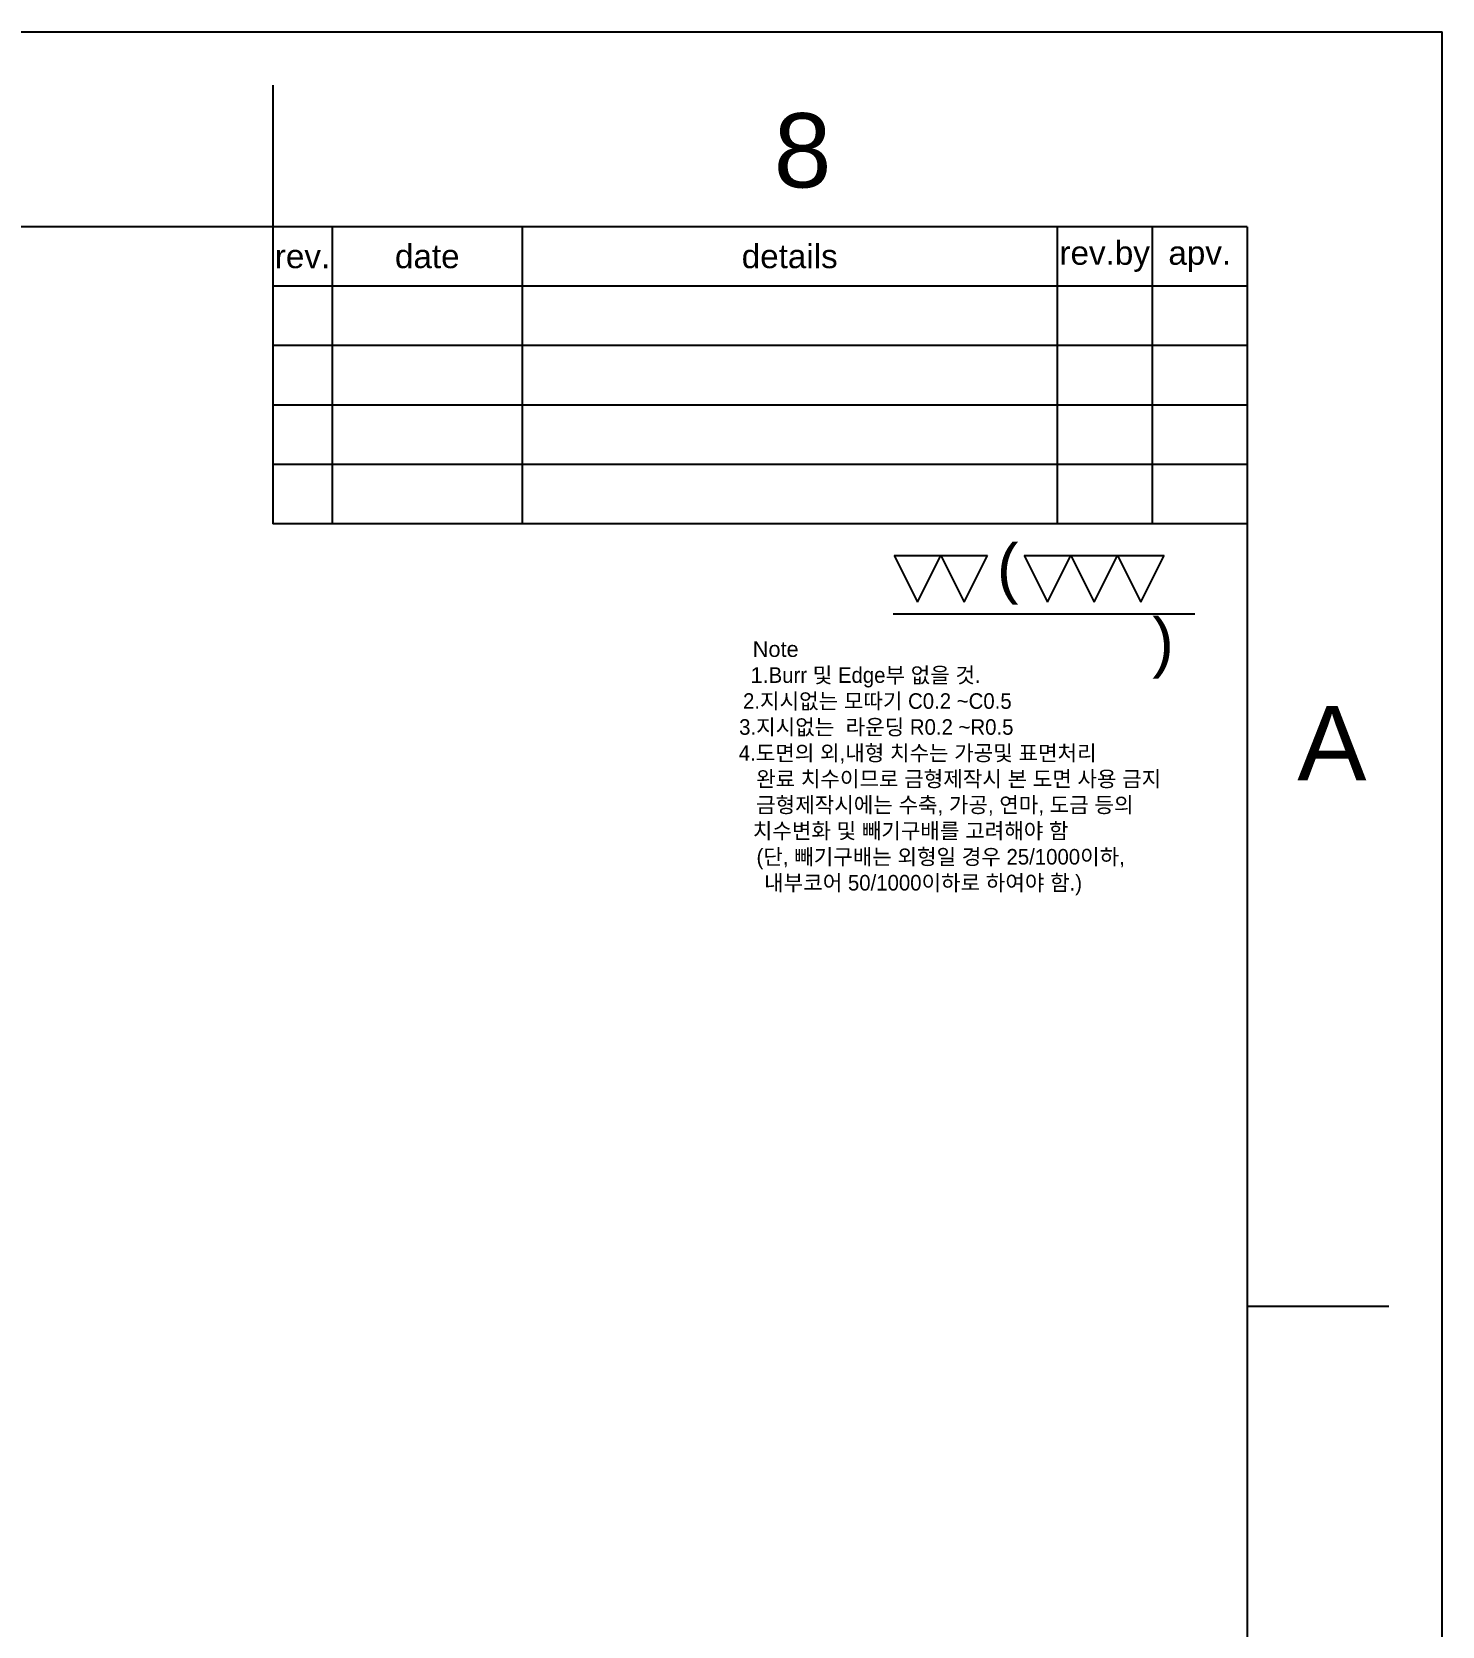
# Model space of a CAD drawing. Header units: millimetres. Extents: x 4257 to 5098, y 860 to 1455.
# Drawn here: x 4952.7 to 5097.7, y 1290.9 to 1454.7 of the extents above; entities that cross this region are included whole.
import ezdxf

# ---------------------------------------------------------------- set-up
doc = ezdxf.new("R2010")
doc.units = ezdxf.units.MM
doc.layers.add('FORM', color=7, linetype='Continuous')
doc.layers.add('TEXT', color=2, linetype='Continuous')
doc.styles.get("Standard").update_dxf_attribs({"font": 'arial.ttf'})

msp = doc.modelspace()

# ---------------------------------------------------------------- linework, layer by layer
at = {"layer": 'FORM', "color": 7, "linetype": 'Continuous'}
for p, q in [((4256.66, 1454.7), (5097.66, 1454.7)), ((5097.66, 859.99), (5097.66, 1454.7)), ((4977.52, 1434.67), (4977.52, 1449.23)), ((5077.63, 1434.67), (4276.68, 1434.67)), ((5077.64, 1323.74), (5092.19, 1323.74))]:
    msp.add_line(p, q, dxfattribs=at)
at = {"layer": 'FORM'}
for p, q in [((4977.49, 1434.67), (4977.49, 1404.14)), ((4983.59, 1434.67), (4983.59, 1404.14)), ((5003.13, 1434.67), (5003.13, 1404.14)), ((5058.09, 1434.67), (5058.09, 1404.14)), ((5067.86, 1434.67), (5067.86, 1404.14)), ((5077.63, 1428.57), (4977.49, 1428.57)), ((5077.63, 1422.46), (4977.49, 1422.46)), ((5077.63, 1416.35), (4977.49, 1416.35)), ((5077.63, 1410.25), (4977.49, 1410.25)), ((5077.63, 1404.14), (4977.49, 1404.14))]:
    msp.add_line(p, q, dxfattribs=at)
at = {"layer": 'FORM', "linetype": 'Continuous'}
msp.add_line((5077.63, 1434.67), (5077.63, 880.01), dxfattribs=at)
at = {"layer": 'TEXT', "color": 2}
for p, q in [((5041.34, 1400.88), (5043.74, 1396.08)), ((5041.34, 1400.88), (5050.94, 1400.88)), ((5043.74, 1396.08), (5046.14, 1400.88)), ((5046.14, 1400.88), (5048.54, 1396.08)), ((5048.54, 1396.08), (5050.94, 1400.88)), ((5054.69, 1400.88), (5057.09, 1396.08)), ((5054.69, 1400.88), (5069.09, 1400.88)), ((5057.09, 1396.08), (5059.49, 1400.88)), ((5059.49, 1400.88), (5061.89, 1396.08)), ((5061.89, 1396.08), (5064.29, 1400.88)), ((5064.29, 1400.88), (5066.69, 1396.08)), ((5066.69, 1396.08), (5069.09, 1400.88)), ((5041.25, 1394.91), (5072.24, 1394.91))]:
    msp.add_line(p, q, dxfattribs=at)

# ---------------------------------------------------------------- texts
at = {"layer": 'FORM', "char_height": 7.63, "attachment_point": 5}
for s, width, insert in [('8', 50.0595, (5031.93, 1442.47)), ('A', 10.0119, (5086.33, 1381.61))]:
    msp.add_mtext_dynamic_manual_height_columns(s, width=width, gutter_width=12.51, heights=[0], dxfattribs=dict(at, insert=insert))
at = {"layer": 'TEXT'}
for s, width, gutter_width, insert, char_height, attachment_point in [('rev.', 6.1066, 15.27, (4980.54, 1431.62), 2.443, 5), ('date', 19.5411, 15.27, (4993.36, 1431.62), 2.443, 5), ('details', 54.9593, 15.27, (5030.61, 1431.62), 2.443, 5), ('rev.by', 9.7705, 15.27, (5062.98, 1431.62), 2.443, 5), ('apv.', 9.7705, 15.27, (5072.75, 1431.62), 2.443, 5), ('{\\W9.3512; }Note\\P{\\W8.9805; }1.{\\fGulim|b0|i0|c129|p50;Burr 및 Edge부 없을 것.\\P{\\W8.2709; }2.지시없는 모따기 C0.2 ~C0.5\\P{\\W7.5891; }3.지시없는  라운딩 R0.2 ~R0.5\\P{\\W7.5154; }4.도면의 외,내형 치수는 가공및 표면처리\\P{\\W4.58511; }      완료 치수이므로 금형제작시 본 도면 사용 금지\\P{\\W8.58218; }  금형제작시에는 수축, 가공, 연마, 도금 등의\\P          치수변화 및 빼기구배를 고려해야 함\\P{\\W9.65842; } (단, 빼기구배는 외형일 경우 25/1000이하,\\P            내부코어 50/1000이하로 하여야 함.)}', 56.2637, 10, (5021, 1392.07), 1.6, 1)]:
    msp.add_mtext_dynamic_manual_height_columns(s, width=width, gutter_width=gutter_width, heights=[0], dxfattribs=dict(at, insert=insert, char_height=char_height, attachment_point=attachment_point))
at = {"layer": 'TEXT', "color": 2, "char_height": 4.8, "attachment_point": 5}
for s, insert in [('(', (5053.02, 1398.95)), (')', (5068.97, 1391.34))]:
    msp.add_mtext(s, dxfattribs=dict(at, insert=insert))

doc.saveas('drawing.dxf')
